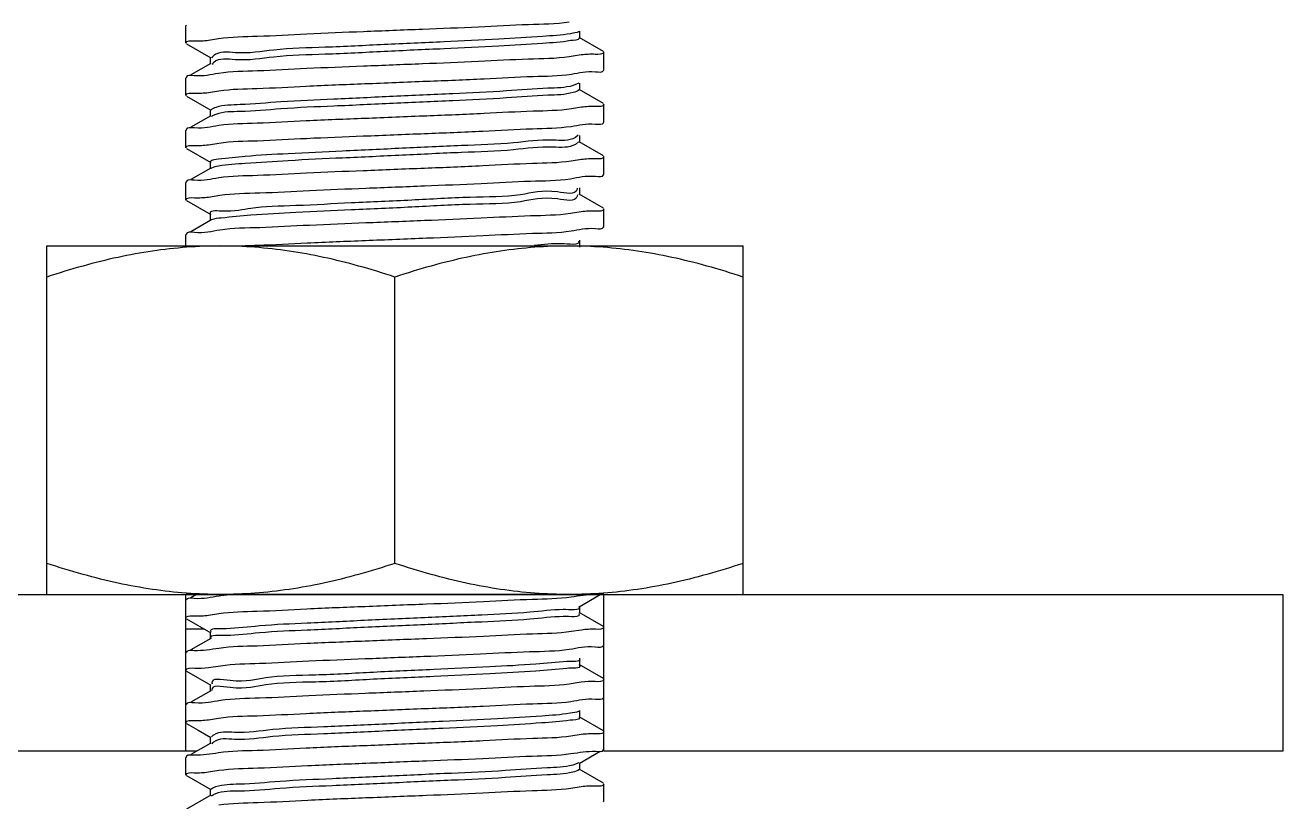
# Model space of a CAD drawing. Extents: x 69728788 to 150676229, y 20327566 to 43663798.
# Drawn here: x 75458411.1 to 75458575.5, y 20763419.5 to 20763520.9 of the extents above; entities that cross this region are included whole.
import ezdxf

# ---------------------------------------------------------------- set-up
doc = ezdxf.new("R2010")
doc.units = 0
doc.header["$LTSCALE"] = 1000
doc.header["$MEASUREMENT"] = 0
doc.layers.get('0').update_dxf_attribs({"linetype": 'CONTINUOUS'})
doc.layers.add('02___PRT_ALL_AXES', color=7, linetype='CONTINUOUS')

msp = doc.modelspace()

# ---------------------------------------------------------------- linework, layer by layer
at = {"color": 0, "linetype": 'Continuous'}
for p, q in [((75458432.19407968, 20763520.94102892), (75458432.12946227, 20763520.86626755)), ((75458435.07015693, 20763518.99275491), (75458436.38350442, 20763519.20528022)), ((75458486.68000545, 20763517.52758138), (75458483.51841849, 20763519.35781845)), ((75458483.59141509, 20763519.27332537), (75458483.59141509, 20763520.18357804)), ((75458432.19410779, 20763518.51585824), (75458435.35564058, 20763516.6856525)), ((75458483.79695588, 20763517.067807), (75458482.21032491, 20763516.81767492)), ((75458435.35566662, 20763515.94437091), (75458432.7678541, 20763514.4462052)), ((75458435.28267002, 20763516.7701305), (75458435.28267002, 20763515.85987783)), ((75458435.62004016, 20763515.92797885), (75458435.53850533, 20763515.82115809)), ((75458435.6427859, 20763515.95423669), (75458435.62004016, 20763515.92797885)), ((75458432.19407968, 20763514.11413384), (75458432.12946227, 20763514.03937248)), ((75458486.67997734, 20763515.1024107), (75458486.74462287, 20763515.17718831)), ((75458435.07226236, 20763512.16257989), (75458436.43750653, 20763512.38238229)), ((75458483.46600649, 20763513.35528092), (75458482.73282258, 20763513.06611418)), ((75458486.68000545, 20763510.70068631), (75458483.51841849, 20763512.53092337)), ((75458483.59141509, 20763512.44643029), (75458483.59141509, 20763513.35668296)), ((75458432.19410779, 20763511.68896316), (75458435.35564058, 20763509.85875742)), ((75458435.35566662, 20763509.11747584), (75458432.7678541, 20763507.6193101)), ((75458435.28267002, 20763509.94323542), (75458435.28267002, 20763509.03298275)), ((75458435.54128519, 20763509.08372197), (75458435.43069787, 20763509.01413082)), ((75458435.58052951, 20763509.10518251), (75458435.54128519, 20763509.08372197)), ((75458483.8037255, 20763510.22304781), (75458482.50159279, 20763510.01209852)), ((75458432.19407968, 20763507.28723877), (75458432.12946227, 20763507.21247739)), ((75458486.67997734, 20763508.27551562), (75458486.74462287, 20763508.35029324)), ((75458435.07147332, 20763505.33716584), (75458436.4113305, 20763505.55355259)), ((75458483.38253447, 20763506.57397963), (75458483.0220212, 20763506.29340082)), ((75458483.43661666, 20763505.72862106), (75458483.0220212, 20763505.38314815)), ((75458486.68000545, 20763503.87379123), (75458483.51841849, 20763505.7040283)), ((75458483.59141509, 20763505.61953522), (75458483.59141509, 20763506.52978789)), ((75458432.19410779, 20763504.86206809), (75458435.35564058, 20763503.03186235)), ((75458435.35566662, 20763502.29058076), (75458432.7678541, 20763500.79241502)), ((75458435.28267002, 20763503.11634035), (75458435.28267002, 20763502.20608767)), ((75458435.4839284, 20763502.29476759), (75458435.37901899, 20763502.24723749)), ((75458483.80258475, 20763503.39873849), (75458482.46250652, 20763503.18230461)), ((75458486.67997734, 20763501.44862055), (75458486.74462287, 20763501.52339816)), ((75458432.19407968, 20763500.46034369), (75458432.12946227, 20763500.38558232)), ((75458483.27837932, 20763499.64972045), (75458483.25258389, 20763499.52068744)), ((75458483.59141509, 20763498.79264014), (75458483.59141509, 20763499.70289281)), ((75458432.19410779, 20763498.03517301), (75458435.35564058, 20763496.20496727)), ((75458435.07410231, 20763498.50227202), (75458436.53964926, 20763498.73609049)), ((75458483.28517358, 20763498.81095415), (75458483.25258389, 20763498.61043477)), ((75458486.68000545, 20763497.04689615), (75458483.51841849, 20763498.87713322)), ((75458435.28267002, 20763496.28944527), (75458435.28267002, 20763495.3791926)), ((75458483.80108131, 20763496.57724897), (75458482.3765305, 20763496.3490754)), ((75458435.35566662, 20763495.46368569), (75458432.7678541, 20763493.96551994)), ((75458435.43994553, 20763495.52437006), (75458435.34476124, 20763495.48273394)), ((75458486.67997734, 20763494.62172547), (75458486.74462287, 20763494.69650309)), ((75458432.19407968, 20763493.63344862), (75458432.12946227, 20763493.55868725)), ((75458483.59141509, 20763491.96574507), (75458483.59141509, 20763492.87599774)), ((75458332.00166784, 20763446.5977071), (75458413.92440875, 20763446.59770707)), ((75458432.12946227, 20763426.11702188), (75458432.12946227, 20763446.5977071)), ((75458433.49411064, 20763446.5977071), (75458432.7678541, 20763446.17725442)), ((75458436.69012253, 20763446.42232328), (75458436.47296242, 20763446.39167518)), ((75458483.51844458, 20763445.00325422), (75458486.27262451, 20763446.5977071)), ((75458486.74462287, 20763426.11702188), (75458486.74462287, 20763446.5977071)), ((75458504.94967641, 20763446.5977071), (75458575.49425885, 20763446.5977071)), ((75458575.49425885, 20763446.5977071), (75458575.49425885, 20763426.11702188)), ((75458432.20845279, 20763445.96292048), (75458432.14311227, 20763445.86190073)), ((75458483.59141509, 20763444.17747954), (75458483.59141509, 20763445.08773222)), ((75458432.19410779, 20763443.42001241), (75458435.35564058, 20763441.58980668)), ((75458432.94270743, 20763443.81398116), (75458433.22403271, 20763443.80346402)), ((75458435.07165742, 20763443.89480679), (75458436.4167258, 20763444.11189613)), ((75458486.68000545, 20763442.43173556), (75458483.51841849, 20763444.26197263)), ((75458435.28267002, 20763441.67428468), (75458435.28267002, 20763440.764032)), ((75458437.38398421, 20763442.13085313), (75458436.90857701, 20763442.11769572)), ((75458483.8028445, 20763441.95609761), (75458482.47137733, 20763441.74090578)), ((75458435.35566662, 20763440.84852509), (75458432.7678541, 20763439.35035937)), ((75458483.59141509, 20763437.35058447), (75458483.59141509, 20763438.26083713)), ((75458432.19410779, 20763436.59311734), (75458435.35564058, 20763434.7629116)), ((75458435.07676828, 20763437.05553892), (75458436.62295188, 20763437.30009161)), ((75458486.68000545, 20763435.60484049), (75458483.51841849, 20763437.43507756)), ((75458435.28267002, 20763434.84738959), (75458435.28267002, 20763433.93713693)), ((75458483.79669164, 20763435.14431255), (75458482.2193262, 20763434.89558334)), ((75458435.35566662, 20763434.02163001), (75458432.7678541, 20763432.52346429)), ((75458435.0709003, 20763430.24262683), (75458436.39147069, 20763430.45623537)), ((75458486.68000545, 20763428.77794541), (75458483.51841849, 20763430.60818248)), ((75458483.59141509, 20763430.52368939), (75458483.59141509, 20763431.43394206)), ((75458432.19410779, 20763429.76622226), (75458433.72802621, 20763428.8782835)), ((75458433.72802621, 20763428.8782835), (75458435.35564058, 20763427.93601652)), ((75458483.80214871, 20763428.30372329), (75458482.44758308, 20763428.0853552)), ((75458486.06920478, 20763428.38089763), (75458485.64722456, 20763428.39410886)), ((75458435.35566662, 20763427.19473494), (75458432.7678541, 20763425.6965692)), ((75458435.28267002, 20763428.02049452), (75458435.28267002, 20763427.11024185)), ((75458435.59123912, 20763427.20092279), (75458435.4953027, 20763427.09491229)), ((75458435.61833622, 20763427.22619375), (75458435.59123912, 20763427.20092279)), ((75458433.49411064, 20763426.11702188), (75458341.10419461, 20763426.11702188)), ((75458432.19407968, 20763425.36449787), (75458432.12946227, 20763425.2897365)), ((75458432.20784213, 20763425.48186763), (75458432.14307517, 20763425.3811839)), ((75458483.51844458, 20763424.52256898), (75458486.27262451, 20763426.11702188)), ((75458575.49425885, 20763426.11702188), (75458486.74462287, 20763426.11702188)), ((75458435.071558, 20763423.41372419), (75458436.42039953, 20763423.63148259)), ((75458483.47427943, 20763424.59608693), (75458482.68184482, 20763424.30792322)), ((75458486.67999332, 20763421.95105736), (75458483.51843101, 20763423.78128017)), ((75458483.59141509, 20763423.69679432), (75458483.59141509, 20763424.607047)), ((75458432.19410779, 20763422.93932719), (75458435.35564058, 20763421.10912144)), ((75458435.3556541, 20763420.36783263), (75458432.19409183, 20763418.53760982)), ((75458435.28267002, 20763421.19359945), (75458435.28267002, 20763420.28334678)), ((75458435.55282761, 20763420.33086057), (75458435.44297346, 20763420.2560886)), ((75458435.59033063, 20763420.35316029), (75458435.55282761, 20763420.33086057)), ((75458483.8020767, 20763421.47716956), (75458482.44447604, 20763421.25823058)), ((75458486.67997734, 20763419.52587965), (75458486.74462287, 20763419.60065727))]:
    msp.add_line(p, q, dxfattribs=at)
for points, start_tangent, end_tangent in [([(75458436.38350442, 20763519.20528022), (75458441.47822343, 20763519.51756012), (75458447.90627438, 20763519.82370488), (75458455.33439603, 20763520.1335001), (75458463.02557307, 20763520.44055689), (75458470.37776949, 20763520.745255), (75458476.89298986, 20763521.05087364), (75458482.21032491, 20763521.36893829)], (0.989074572036408, 0.1474160471285146), (0.9892452519966656, 0.1462663030299657)), ([(75458432.12946227, 20763518.59063585), (75458433.19832088, 20763518.89563859)], (0, 1), (0.9994337795296467, -0.0336469959295836)), ([(75458433.19832088, 20763518.89563859), (75458435.07015693, 20763518.99275491)], (0.9994337798470649, -0.03364698650115089), (0.9903850814790651, 0.1383379571329051)), ([(75458482.38570693, 20763519.83882755), (75458478.73352098, 20763519.48236896), (75458473.02302505, 20763519.12591035), (75458465.86334427, 20763518.76945177), (75458458.01818499, 20763518.41299315), (75458450.3243719, 20763518.05653456), (75458443.602586, 20763517.70007598), (75458438.56982438, 20763517.34361736), (75458435.76291986, 20763516.98715878), (75458435.49512862, 20763516.65931102)], (-0.9838041566224099, -0.1792467054438345), (-0.4624725851107769, -0.8866335816000628)), ([(75458482.38570693, 20763518.92857487), (75458478.73352098, 20763518.57211629), (75458473.02302505, 20763518.21565767), (75458465.86334427, 20763517.85919908), (75458458.01818499, 20763517.50274048), (75458450.3243719, 20763517.14628188), (75458443.602586, 20763516.7898233), (75458438.56982438, 20763516.43336469), (75458435.76291986, 20763516.0769061), (75458435.6427859, 20763515.95423669)], (-0.9838041566134598, -0.1792467054929585), (-0.663020332259331, -0.7486013885979149)), ([(75458483.50763674, 20763520.11985368), (75458482.38570693, 20763519.83882755)], (-0.886937763764343, -0.4618889511654362), (-0.9838041579349199, -0.1792466982400608)), ([(75458483.58702567, 20763519.27522788), (75458482.38570693, 20763518.92857487)], (-0.3976827608561454, -0.9175229815747582), (-0.983804157202205, -0.1792467022616015)), ([(75458485.619583, 20763517.13984973), (75458483.79695588, 20763517.067807)], (-0.999201165019781, 0.03996288056575041), (-0.9924496433344544, -0.1226527840911668)), ([(75458486.74462287, 20763517.45282001), (75458485.619583, 20763517.13984973)], (0, -1), (-0.9992011649418325, 0.03996288251471552)), ([(75458482.21032491, 20763516.81767492), (75458476.89298986, 20763516.49961026), (75458470.37776949, 20763516.19399162), (75458463.02557307, 20763515.8892935), (75458455.33439603, 20763515.58223671), (75458447.90627438, 20763515.27244151), (75458441.47822343, 20763514.96629675), (75458436.38350442, 20763514.65401684)], (-0.9892452519966656, -0.1462663030299657), (-0.989074572036408, -0.1474160471285146)), ([(75458436.38350442, 20763514.65401684), (75458433.19832088, 20763514.34437521), (75458432.14339226, 20763514.13108277)], (-0.9890745719826816, -0.1474160474889878), (-0.3171223022793823, -0.9483846505490396)), ([(75458436.43750653, 20763512.38238229), (75458441.41591929, 20763512.68736993), (75458447.85513104, 20763512.99456386), (75458455.50139782, 20763513.31332299), (75458463.59675108, 20763513.63662096), (75458471.09664531, 20763513.94978122), (75458477.49781813, 20763514.25566087), (75458482.50159279, 20763514.56336191)], (0.9891589236909815, 0.1468489825722305), (0.9890735240708834, 0.1474230781865706)), ([(75458482.50159279, 20763514.56336191), (75458485.66225907, 20763514.87025193), (75458486.73091638, 20763515.08564164)], (0.9890735237530015, 0.147423080319266), (0.3126911665535672, 0.9498548491003084)), ([(75458432.12946227, 20763511.76374078), (75458433.2305083, 20763512.07333272)], (0, 1), (0.9993367279894233, -0.03641571215002481)), ([(75458433.2305083, 20763512.07333272), (75458435.07226238, 20763512.16257989)], (0.99933672763144, -0.03641572197396781), (0.9908591516951484, 0.1349004874044974)), ([(75458482.73282258, 20763513.06611418), (75458479.4337239, 20763512.70965559), (75458474.00162621, 20763512.353197), (75458467.01595859, 20763511.99673839), (75458459.22186583, 20763511.6402798), (75458451.45072547, 20763511.28382118), (75458444.53146678, 20763510.92736259), (75458439.20215084, 20763510.57090401), (75458436.03124323, 20763510.2144454), (75458435.36562827, 20763509.86815513)], (-0.9561923659276055, -0.2927390635732929), (-0.671025718410639, -0.7414340734222334)), ([(75458482.73282258, 20763512.1558615), (75458479.4337239, 20763511.79940291), (75458474.00162621, 20763511.44294432), (75458467.01595859, 20763511.08648571), (75458459.22186583, 20763510.73002712), (75458451.45072547, 20763510.37356851), (75458444.53146678, 20763510.01710992), (75458439.20215084, 20763509.66065133), (75458436.03124323, 20763509.30419272), (75458435.58052951, 20763509.10518251)], (-0.9561923659251055, -0.2927390635814587), (-0.8826882957894122, -0.4699589050931829)), ([(75458483.53585683, 20763512.49925717), (75458482.73282258, 20763512.1558615)], (-0.6890682870239033, -0.7246964163137166), (-0.9561923675503887, -0.2927390582726915)), ([(75458486.74462287, 20763510.62592494), (75458485.66225907, 20763510.31898855)], (0, -1), (-0.9994031484184009, 0.0345448539060127)), ([(75458482.50159279, 20763510.01209852), (75458477.49781813, 20763509.70439748), (75458471.09664531, 20763509.39851784), (75458463.59675108, 20763509.08535757), (75458455.50139782, 20763508.7620596), (75458447.85513104, 20763508.44330047), (75458441.41591929, 20763508.13610656), (75458436.43750653, 20763507.83111891)], (-0.9890735240708834, -0.1474230781865706), (-0.9891589236909815, -0.1468489825722305)), ([(75458485.66225907, 20763510.31898855), (75458483.8037255, 20763510.22304781)], (-0.9994031480973673, 0.0345448631937072), (-0.9903497459646678, -0.1385906947371212)), ([(75458436.43750653, 20763507.83111891), (75458433.2305083, 20763507.52206932), (75458432.14282319, 20763507.3037128)], (-0.9891589236295456, -0.1468489829860564), (-0.3059879037036164, -0.9520353999652884)), ([(75458436.4113305, 20763505.55355259), (75458441.45821698, 20763505.86271283), (75458447.89939128, 20763506.16961261), (75458455.30632089, 20763506.47857996), (75458463.31431225, 20763506.79836425), (75458470.93802352, 20763507.11591711), (75458477.41467403, 20763507.42436299), (75458482.46250653, 20763507.733568)], (0.9890803044194192, 0.1473775810955969), (0.9890752222352425, 0.1474116846125356)), ([(75458482.46250653, 20763507.733568), (75458485.65189478, 20763508.04188091), (75458486.73110646, 20763508.25890537)], (0.9890752221224131, 0.1474116853695784), (0.3089729705398735, 0.9510708193798013)), ([(75458483.0220212, 20763506.29340082), (75458480.08421187, 20763505.93694221), (75458474.9440175, 20763505.58048362), (75458468.14973053, 20763505.22402503), (75458460.42608163, 20763504.86756642), (75458452.59693424, 20763504.51110783), (75458445.49740514, 20763504.15464922), (75458439.8847844, 20763503.79819063), (75458436.3577571, 20763503.44173205), (75458435.30217817, 20763503.10078388)], (-0.8468526686630383, -0.5318275637631903), (-0.6234717232605181, -0.7818458993270733)), ([(75458432.12946227, 20763504.9368457), (75458433.22152518, 20763505.24516353)], (0, 1), (0.9993667018451347, -0.03558363729550069)), ([(75458433.22152518, 20763505.24516353), (75458435.07147332, 20763505.33716584)], (0.9993667021582943, -0.0355836285004123), (0.9906584206337093, 0.1363667614469322)), ([(75458483.0220212, 20763505.38314815), (75458480.08421187, 20763505.02668954), (75458474.9440175, 20763504.67023094), (75458468.14973053, 20763504.31377235), (75458460.42608163, 20763503.95731374), (75458452.59693424, 20763503.60085516), (75458445.49740514, 20763503.24439654), (75458439.8847844, 20763502.88793795), (75458436.3577571, 20763502.53147936), (75458435.4839284, 20763502.29476759)], (-0.84685266876792, -0.5318275635961827), (-0.9301650769360772, -0.3671415662227603)), ([(75458482.46250653, 20763503.18230461), (75458477.41467403, 20763502.87309961), (75458470.93802352, 20763502.56465373), (75458463.31431225, 20763502.24710086), (75458455.30632089, 20763501.92731658), (75458447.89939128, 20763501.61834921), (75458441.45821698, 20763501.31144945), (75458436.4113305, 20763501.0022892)], (-0.9890752222352425, -0.1474116846125356), (-0.9890803044194192, -0.1473775810955969)), ([(75458485.65189478, 20763503.49061752), (75458483.80258475, 20763503.39873849)], (-0.9993648580959554, 0.03563538133443839), (-0.9906635681093968, -0.136329361550469)), ([(75458486.74462287, 20763503.79902986), (75458485.65189478, 20763503.49061752)], (0, -1), (-0.9993648579622537, 0.0356353850839977)), ([(75458436.4113305, 20763501.0022892), (75458433.22152518, 20763500.69390015), (75458432.14298053, 20763500.47695049)], (-0.9890803042383696, -0.1473775823106565), (-0.3090786116721222, -0.9510364934148603)), ([(75458436.53964926, 20763498.73609049), (75458441.76265447, 20763499.05180873), (75458448.25115089, 20763499.35810928), (75458455.6495423, 20763499.66548716), (75458463.28781423, 20763499.97040413), (75458470.696236, 20763500.27843876), (75458477.17450288, 20763500.58483645), (75458482.3765305, 20763500.9003388)], (0.9891832209255209, 0.1466852257025641), (0.9891535376764443, 0.1468852576066615)), ([(75458482.3765305, 20763500.9003388), (75458485.6581767, 20763501.21587959), (75458486.73102695, 20763501.4319429)], (0.9891535381410744, 0.146885254477752), (0.3105427975564554, 0.9505593989256066)), ([(75458483.25258389, 20763499.52068744), (75458480.68336774, 20763499.16422885), (75458475.847856, 20763498.80777024), (75458469.26184137, 20763498.45131166), (75458461.6278385, 20763498.09485307), (75458453.76014863, 20763497.73839445), (75458446.49799964, 20763497.38193586), (75458440.616028, 20763497.02547725), (75458436.74164973, 20763496.66901867), (75458435.28813568, 20763496.31256007), (75458435.29548536, 20763496.2982608)], (-0.2671537823733546, -0.963653909120702), (0.5667462214736301, -0.8238924204320386)), ([(75458432.12946227, 20763498.10995062), (75458433.2258685, 20763498.41888512)], (0, 1), (0.9993170480838205, -0.0369518255170046)), ([(75458433.2258685, 20763498.41888512), (75458435.07410231, 20763498.50227202)], (0.9993170481872928, -0.0369518227187234), (0.9915391255966953, 0.129808175439535)), ([(75458483.25258389, 20763498.61043477), (75458480.68336774, 20763498.25397618), (75458475.847856, 20763497.89751757), (75458469.26184137, 20763497.54105898), (75458461.6278385, 20763497.18460039), (75458453.76014863, 20763496.82814178), (75458446.49799964, 20763496.47168319), (75458440.616028, 20763496.11522458), (75458436.74164973, 20763495.75876598), (75458435.43994553, 20763495.52437006)], (-0.2671537821307545, -0.9636539091879582), (-0.9426495829822552, -0.3337840075608481)), ([(75458482.3765305, 20763496.3490754), (75458477.17450288, 20763496.03357307), (75458470.696236, 20763495.72717537), (75458463.28781423, 20763495.41914075), (75458455.6495423, 20763495.11422378), (75458448.25115089, 20763494.8068459), (75458441.76265447, 20763494.50054535), (75458436.53964926, 20763494.1848271)], (-0.9891535376764443, -0.1468852576066615), (-0.9891832209255209, -0.1466852257025641)), ([(75458485.6581767, 20763496.6646162), (75458483.80108131, 20763496.57724897)], (-0.9993557722511599, 0.03588928068780239), (-0.9912237147639867, -0.1321951106867527)), ([(75458486.74462287, 20763496.97213479), (75458485.6581767, 20763496.6646162)], (0, -1), (-0.9993557723594506, 0.03588927767238959)), ([(75458436.53964926, 20763494.1848271), (75458433.2258685, 20763493.86762175), (75458432.14286758, 20763493.64996104)], (-0.9891832208463097, -0.1466852262367318), (-0.3068745141813878, -0.9517499842636917)), ([(75458439.8489714, 20763492.15727085), (75458441.47547922, 20763492.2098349), (75458447.96801957, 20763492.51883325), (75458455.58953574, 20763492.83618081), (75458463.56667955, 20763493.15472519), (75458470.9505275, 20763493.46267555), (75458477.39992855, 20763493.76979364), (75458482.45647155, 20763494.07933134)], (0.9993872970996087, 0.03500043422500029), (0.9890770001574746, 0.1473997549505806)), ([(75458482.45647155, 20763494.07933134), (75458485.6504617, 20763494.3878872), (75458486.73113257, 20763494.60513717)], (0.9890769999535867, 0.1473997563187021), (0.3084613870046713, 0.9512368646804825)), ([(75458481.2297019, 20763492.39151547), (75458477.65745464, 20763492.16510832)], (-0.9997942133164179, 0.0202862273231155), (-0.9899793625640414, -0.1412121159720176)), ([(75458483.42043588, 20763492.75392125), (75458483.42393738, 20763492.74797409), (75458481.2297019, 20763492.39151547)], (0.5147001219648913, -0.8573702726648074), (-0.999794213340587, 0.0202862261319518)), ([(75458483.42043588, 20763492.75392125), (75458483.42759684, 20763492.74148529)], (0.5146994239745503, -0.8573706916849131), (0.4824230974924618, -0.8759383283118617)), ([(75458436.47296242, 20763446.39167518), (75458433.21264912, 20763446.07747558), (75458432.20845279, 20763445.96292048)], (-0.989140207507619, -0.1469749975056459), (-0.7345349074170544, -0.6785709025487457)), ([(75458439.85996595, 20763446.64854459), (75458436.69012253, 20763446.42232328)], (-0.999360985574964, -0.035743817796045), (-0.9911464962715715, -0.1327728245108464)), ([(75458482.47137733, 20763446.29216915), (75458485.62896012, 20763446.60104918)], (0.9890759297478069, 0.1474069373995393), (0.9994444170836283, -0.0333295238544821)), ([(75458436.4167258, 20763444.11189613), (75458441.44328403, 20763444.41986752), (75458447.91593243, 20763444.72828297), (75458455.55066496, 20763445.04635293), (75458463.58021303, 20763445.36700443), (75458470.99949405, 20763445.67655965), (75458477.43228588, 20763445.98323862), (75458482.47137733, 20763446.29216915)], (0.9890972036691867, 0.1472641222219304), (0.9890759299644034, 0.1474069359462122)), ([(75458483.4821339, 20763444.97725879), (75458481.44360211, 20763444.6260633)], (0.5821163335390139, -0.8131055123580799), (-0.9997760763929924, -0.02116121622766089)), ([(75458432.12946227, 20763443.49479003), (75458432.94270743, 20763443.81398116)], (0, 1), (0.9995659808137186, -0.0294592939479003)), ([(75458433.22403271, 20763443.80346402), (75458435.07165742, 20763443.89480679)], (0.9993588934402224, -0.03580226392191271), (0.9907020124041775, 0.1360497064249426)), ([(75458481.44360211, 20763444.6260633), (75458477.06155159, 20763444.26960471), (75458470.79953608, 20763443.91314612), (75458463.32551011, 20763443.55668751), (75458455.43671045, 20763443.20022893), (75458447.9746168, 20763442.84377031), (75458441.73519318, 20763442.48731172), (75458437.38398421, 20763442.13085313)], (-0.9997760764606712, -0.0211612130301217), (-0.9995723843875268, -0.02924121012944639)), ([(75458481.44360211, 20763443.71581063), (75458477.06155159, 20763443.35935203), (75458470.79953608, 20763443.00289344), (75458463.32551011, 20763442.64643483), (75458455.43671045, 20763442.28997625), (75458447.9746168, 20763441.93351763), (75458441.73519318, 20763441.57705904), (75458437.38398421, 20763441.22060046)], (-0.9997760764606712, -0.0211612130301217), (-0.9995723843875268, -0.02924121012944639)), ([(75458483.47183868, 20763444.08047544), (75458483.47826466, 20763444.07226924), (75458481.44360211, 20763443.71581063)], (0.6299988474167018, -0.7765960676269403), (-0.9997760763976699, -0.02116121600666349)), ([(75458437.38398421, 20763441.22060046), (75458435.38206822, 20763440.86816033)], (-0.9995723844075602, -0.02924120944463439), (0.5967673869956378, -0.8024142856519932)), ([(75458436.90857701, 20763442.11769572), (75458435.3851232, 20763441.77439451), (75458435.39181899, 20763441.76612198)], (-0.999575444221325, -0.02913642582302841), (0.6438173854381747, -0.7651791778450019)), ([(75458482.47137733, 20763441.74090578), (75458477.43228588, 20763441.43197523), (75458470.99949405, 20763441.12529627), (75458463.58021303, 20763440.81574104), (75458455.55066496, 20763440.49508955), (75458447.91593243, 20763440.17701959), (75458441.44328403, 20763439.86860413), (75458436.4167258, 20763439.56063275)], (-0.9890759299644034, -0.1474069359462122), (-0.9890972036691867, -0.1472641222219304)), ([(75458485.65436195, 20763442.04891257), (75458483.8028445, 20763441.95609761)], (-0.9993739123937557, 0.03538054870684971), (-0.9905917663303667, -0.1368501095304066)), ([(75458486.74462287, 20763442.35697419), (75458485.65436195, 20763442.04891257)], (0, -1), (-0.9993739121795636, 0.03538055475701481)), ([(75458482.2193262, 20763439.44684673), (75458485.60386468, 20763439.76617811), (75458486.7319441, 20763439.99067443)], (0.9892856399082642, 0.14599288568727), (0.2924155539596858, 0.9562913488066543)), ([(75458432.7866009, 20763439.26528306), (75458432.14293684, 20763439.03485804)], (-0.9999999791124443, -0.0002043896060114001), (-0.3082210564378097, -0.9513147640861885)), ([(75458436.4167258, 20763439.56063275), (75458433.22403271, 20763439.25220064), (75458432.7866009, 20763439.26528306)], (-0.9890972042066066, -0.1472641186123573), (-0.9999999791148567, -0.0002043778029332)), ([(75458436.62295188, 20763437.30009161), (75458441.74974751, 20763437.6090792), (75458448.1639012, 20763437.91224514), (75458455.56539762, 20763438.22005006), (75458463.20099998, 20763438.52486016), (75458470.61188179, 20763438.83270181), (75458477.03850767, 20763439.13568372), (75458482.2193262, 20763439.44684673)], (0.9892788768604859, 0.1460387065050079), (0.9892856402867004, 0.1459928831228889)), ([(75458483.57067986, 20763438.19893641), (75458481.91256973, 20763437.85334995)], (0.3967487021122412, -0.9179272669292771), (-0.9954687873262993, -0.09508887137361163)), ([(75458432.12946227, 20763436.66789496), (75458433.2672804, 20763436.98265006)], (0, 1), (0.9991805319840339, -0.04047548028255)), ([(75458433.2672804, 20763436.98265006), (75458435.07676828, 20763437.05553892)], (0.9991805324162184, -0.04047546961361131), (0.9922365119568609, 0.1243652055025135)), ([(75458481.91256973, 20763437.85334995), (75458477.86294606, 20763437.49689134), (75458471.8478746, 20763437.14043275), (75458464.50896883, 20763436.78397415), (75458456.62905261, 20763436.42751554), (75458449.04865809, 20763436.07105695), (75458442.5763681, 20763435.71459835), (75458437.90256666, 20763435.35813975), (75458435.52579716, 20763435.00168116), (75458435.54447238, 20763434.93735158)], (-0.9954687873155145, -0.09508887148651661), (0.32497448976657, -0.9457227823209915)), ([(75458481.91256973, 20763436.94309727), (75458477.86294606, 20763436.58663866), (75458471.8478746, 20763436.23018007), (75458464.50896883, 20763435.87372148), (75458456.62905261, 20763435.51726287), (75458449.04865809, 20763435.16080428), (75458442.5763681, 20763434.80434566), (75458437.90256666, 20763434.44788708), (75458435.52579716, 20763434.09142849)], (-0.99546878730396, -0.09508887160747771), (0.2256190875861309, -0.9742155959112963)), ([(75458483.55281694, 20763437.31461392), (75458483.5647817, 20763437.29955586), (75458481.91256973, 20763436.94309727)], (0.6817669676156983, -0.7315694101505992), (-0.9954687873955261, -0.09508887064888782)), ([(75458482.2193262, 20763434.89558334), (75458477.03850767, 20763434.58442034), (75458470.61188179, 20763434.28143843), (75458463.20099998, 20763433.97359678), (75458455.56539762, 20763433.66878667), (75458448.1639012, 20763433.36098175), (75458441.74974751, 20763433.05781582), (75458436.62295188, 20763432.74882822)], (-0.9892856402867004, -0.1459928831228889), (-0.9892788768604859, -0.1460387065050079)), ([(75458485.60386468, 20763435.21491473), (75458483.79669164, 20763435.14431255)], (-0.999161824208268, 0.0409346924357092), (-0.9924518245313679, -0.1226351335644033)), ([(75458486.74462287, 20763435.53007912), (75458485.60386468, 20763435.21491473)], (0, -1), (-0.9991618241962349, 0.04093469272942159)), ([(75458435.52579716, 20763434.09142849), (75458435.53130758, 20763434.06963475)], (0.2256187286341053, -0.9742156790411095), (0.2636424767082778, -0.9646204665437724)), ([(75458436.62295188, 20763432.74882822), (75458433.2672804, 20763432.43138669), (75458432.14218585, 20763432.20731791)], (-0.9892788768887124, -0.146038706313798), (-0.2933728185166958, -0.9559981115857761)), ([(75458436.39147069, 20763430.45623537), (75458441.41484079, 20763430.76457192), (75458447.8367069, 20763431.07101334), (75458455.294656, 20763431.38226458), (75458463.35674247, 20763431.70422414), (75458470.9908699, 20763432.02239077), (75458477.44274494, 20763432.33000188), (75458482.44758308, 20763432.63661858)], (0.9890789319362349, 0.1473867918094323), (0.9891264559633633, 0.1470675154932481)), ([(75458482.44758308, 20763432.63661858), (75458485.64722456, 20763432.94537224), (75458486.73118891, 20763433.16312901)], (0.989126456175004, 0.1470675140698241), (0.3073552083311136, 0.9515948591242693)), ([(75458432.12946227, 20763429.84099988), (75458433.21634065, 20763430.14858004)], (0, 1), (0.9993860122802994, -0.0350371011712084)), ([(75458433.21634065, 20763430.14858004), (75458435.07090032, 20763430.24262683)], (0.9993860124937332, -0.03503709508329601), (0.9904994861067584, 0.1375164281904082)), ([(75458482.32565962, 20763431.08063657), (75458478.61853087, 20763430.72417799), (75458472.86535782, 20763430.36771937), (75458465.67981794, 20763430.01126077), (75458457.82837589, 20763429.65480218), (75458450.14852652, 20763429.29834358), (75458443.45946133, 20763428.94188499), (75458438.4746872, 20763428.58542638), (75458435.72591825, 20763428.22896778), (75458435.46635164, 20763427.95343109)], (-0.9860991295741306, -0.1661580773033383), (-0.342962880977867, -0.9393489566031155)), ([(75458482.32565962, 20763430.17038389), (75458478.61853087, 20763429.8139253), (75458472.86535782, 20763429.45746669), (75458465.67981794, 20763429.1010081), (75458457.82837589, 20763428.74454951), (75458450.14852652, 20763428.3880909), (75458443.45946133, 20763428.03163231), (75458438.4746872, 20763427.6751737), (75458435.72591825, 20763427.31871511), (75458435.61833622, 20763427.22619375)], (-0.9860991295929057, -0.1661580771919133), (-0.7385706894060863, -0.6741760428480225)), ([(75458483.51283444, 20763431.36023144), (75458482.32565962, 20763431.08063657)], (-0.8868423973597267, -0.4620720314466703), (-0.9860991302470999, -0.1661580733094639)), ([(75458483.59103505, 20763430.52373958), (75458482.32565962, 20763430.17038389)], (-0.1309324178319037, -0.9913912960888308), (-0.98609913006669, -0.1661580743801434)), ([(75458485.64722456, 20763428.39410886), (75458483.80214871, 20763428.30372329)], (-0.9993490463968973, 0.03607607885583241), (-0.9907751656131372, -0.1355159444650725)), ([(75458486.74462287, 20763428.70318404), (75458486.06920478, 20763428.38089763)], (0, -1), (-0.9999906112158802, 0.004333298984685)), ([(75458482.44758308, 20763428.0853552), (75458477.44274494, 20763427.77873849), (75458470.9908699, 20763427.47112738), (75458463.35674247, 20763427.15296076), (75458455.294656, 20763426.8310012), (75458447.8367069, 20763426.51974995), (75458441.41484079, 20763426.21330854), (75458436.39147069, 20763425.90497198)], (-0.9891264559633633, -0.1470675154932481), (-0.9890789319362349, -0.1473867918094323)), ([(75458433.21634065, 20763425.59731666), (75458432.20784213, 20763425.48186763)], (-0.999386012403942, 0.03503709764446659), (-0.7319345793423717, -0.6813749126310019)), ([(75458436.39147069, 20763425.90497198), (75458433.21634065, 20763425.59731666)], (-0.9890789315529032, -0.1473867943818834), (-0.9993860124812742, 0.03503709543867271)), ([(75458436.42039953, 20763423.63148259), (75458441.5404384, 20763423.94431082), (75458448.05682424, 20763424.25377276), (75458455.65186912, 20763424.56973483), (75458463.54523173, 20763424.88491118), (75458470.90909298, 20763425.19190738), (75458477.3737993, 20763425.49946333), (75458482.44447604, 20763425.80949396)], (0.9890479809424422, 0.1475943474313256), (0.9890776436100724, 0.1473954372114232)), ([(75458482.44447604, 20763425.80949396), (75458485.64731571, 20763426.11849009)], (0.9890776441762397, 0.1473954334122327), (0.9993475190432601, -0.03611836350225261)), ([(75458485.64731571, 20763426.11849009), (75458486.73118918, 20763426.33623411)], (0.9993475191296235, -0.03611836111269318), (0.3073505574063796, 0.9515963613118683)), ([(75458432.12946227, 20763423.01410481), (75458433.21802804, 20763423.32192525)], (0, 1), (0.9993722644912417, -0.0354270654394011)), ([(75458433.21802804, 20763423.32192525), (75458435.071558, 20763423.41372419)], (0.9993722642955956, -0.0354270709584394), (0.9907171897831812, 0.1359391403096111)), ([(75458482.68184482, 20763424.30792322), (75458479.32642746, 20763423.9514646), (75458473.84945612, 20763423.59500602), (75458466.83514653, 20763423.2385474), (75458459.03169854, 20763422.88208881), (75458451.27148768, 20763422.52563022), (75458444.38227734, 20763422.16917161), (75458439.09892344, 20763421.81271302), (75458435.98498893, 20763421.45625441), (75458435.37995142, 20763421.10856223)], (-0.9629241876543501, -0.2697721424280312), (-0.658136392254993, -0.7528987243909915)), ([(75458482.68184482, 20763423.39767054), (75458479.32642746, 20763423.04121192), (75458473.84945612, 20763422.68475334), (75458466.83514653, 20763422.32829473), (75458459.03169854, 20763421.97183614), (75458451.27148768, 20763421.61537755), (75458444.38227734, 20763421.25891893), (75458439.09892344, 20763420.90246034), (75458435.98498893, 20763420.54600173), (75458435.59033063, 20763420.35316029)], (-0.9629241875915456, -0.2697721426522056), (-0.8651045923972853, -0.5015915113048934)), ([(75458483.54596268, 20763423.73981208), (75458482.68184482, 20763423.39767054)], (-0.6873871488784676, -0.7262912002473466), (-0.9629241853761952, -0.269772150559673)), ([(75458486.74462287, 20763421.87628896), (75458485.64731571, 20763421.5672267)], (0, -1), (-0.999347519027713, 0.03611836393242208)), ([(75458482.44447604, 20763421.25823058), (75458477.3737993, 20763420.94819995), (75458470.90909298, 20763420.64064401), (75458463.54523173, 20763420.3336478), (75458455.65186912, 20763420.01847144), (75458448.05682424, 20763419.70250937), (75458441.5404384, 20763419.39304743), (75458436.42039953, 20763419.08021921)], (-0.9890776436100724, -0.1473954372114232), (-0.9890479809424422, -0.1475943474313256)), ([(75458485.64731571, 20763421.5672267), (75458483.8020767, 20763421.47716956)], (-0.9993475190223823, 0.03611836407991739), (-0.9908070255329742, -0.1352828080522442))]:
    msp.add_spline(points, degree=3, dxfattribs=dict(at, start_tangent=start_tangent, end_tangent=end_tangent))
at = {"layer": '02___PRT_ALL_AXES', "color": 0, "linetype": 'Continuous'}
for p, q in [((75458432.12946227, 20763518.59063585), (75458432.12946227, 20763520.86626755)), ((75458486.74462287, 20763515.17718831), (75458486.74462287, 20763517.45282001)), ((75458432.12946227, 20763511.76374078), (75458432.12946227, 20763514.03937248)), ((75458486.74462287, 20763508.35029324), (75458486.74462287, 20763510.62592494)), ((75458432.12946227, 20763504.9368457), (75458432.12946227, 20763507.21247739)), ((75458486.74462287, 20763501.52339816), (75458486.74462287, 20763503.79902986)), ((75458432.12946227, 20763498.10995062), (75458432.12946227, 20763500.38558232)), ((75458486.74462287, 20763494.69650309), (75458486.74462287, 20763496.97213479)), ((75458432.12946227, 20763492.11034093), (75458432.12946227, 20763493.55868725)), ((75458413.92440869, 20763492.11034093), (75458504.94967645, 20763492.11034093)), ((75458413.92440875, 20763446.5977071), (75458413.92440875, 20763492.11034095)), ((75458504.94967641, 20763446.5977071), (75458504.94967641, 20763492.11034095)), ((75458459.43704258, 20763450.66273159), (75458459.43704258, 20763488.04531646)), ((75458413.92440869, 20763446.59770707), (75458504.94967645, 20763446.59770707)), ((75458486.74462287, 20763446.5977071), (75458432.12946227, 20763446.5977071)), ((75458432.2140056, 20763446.76589934), (75458432.1488614, 20763446.77082425)), ((75458486.72522548, 20763446.77082437), (75458486.65934616, 20763446.76584428)), ((75458434.56687365, 20763442.04644371), (75458432.12946227, 20763442.04644371)), ((75458432.12946227, 20763423.01410481), (75458432.12946227, 20763425.2897365)), ((75458486.74462287, 20763419.60065727), (75458486.74462287, 20763421.87628896))]:
    msp.add_line(p, q, dxfattribs=at)
for points, start_tangent, end_tangent in [([(75458436.68072625, 20763492.11034095), (75458432.21398169, 20763491.94214693), (75458427.74365577, 20763491.44333592), (75458423.24728297, 20763490.62613046), (75458418.67031482, 20763489.49705269), (75458413.92440875, 20763488.04531646)], (-1, 0), (-0.9486832980505139, -0.3162277660168381)), ([(75458459.43704258, 20763488.04531646), (75458454.69132712, 20763489.49699987), (75458450.11323673, 20763490.62633079), (75458445.61665018, 20763491.44350477), (75458441.14673989, 20763491.94220169), (75458436.68072625, 20763492.11034095)], (-0.9486832980505139, 0.3162277660168381), (-0.9999999999995683, 9.292627510000001e-07)), ([(75458482.1933599, 20763492.11034095), (75458477.72661552, 20763491.94214693), (75458473.2562896, 20763491.44333592), (75458468.7599168, 20763490.62613046), (75458464.18294865, 20763489.49705269), (75458459.43704258, 20763488.04531646)], (-1, 0), (-0.9486832979524903, -0.3162277663109084)), ([(75458504.94967641, 20763488.04531646), (75458500.20395868, 20763489.49700051), (75458495.62586614, 20763490.62633176), (75458491.12927747, 20763491.44350573), (75458486.65936501, 20763491.94220236), (75458482.1933599, 20763492.11034095)], (-0.9486832980505139, 0.3162277660168381), (-0.9999999999998401, 5.655955735000001e-07)), ([(75458432.1488614, 20763446.77082425), (75458427.74370947, 20763447.26470422), (75458423.24737333, 20763448.08189816), (75458418.67041339, 20763449.21096803), (75458413.92440875, 20763450.66273159)], (-0.9971136650173118, 0.07592324437051051), (-0.9486832979286919, 0.316227766382304)), ([(75458459.43704258, 20763450.66273159), (75458454.69121534, 20763449.21101721), (75458450.11312902, 20763448.08169409), (75458445.61658579, 20763447.26453379), (75458441.14671235, 20763446.76584428), (75458436.68072611, 20763446.5977071)], (-0.9486832980505139, -0.3162277660168381), (-0.9999999999995683, -9.292627447000001e-07)), ([(75458482.19335993, 20763446.5977071), (75458477.72663943, 20763446.76589934), (75458473.2563433, 20763447.26470422), (75458468.76000716, 20763448.08189816), (75458464.1830472, 20763449.21096803), (75458459.43704258, 20763450.66273159)], (-1, 0), (-0.9486832981485374, 0.3162277657227674)), ([(75458504.94967641, 20763450.66273159), (75458500.20384918, 20763449.21101721), (75458495.62576285, 20763448.08169409), (75458491.12921964, 20763447.26453379), (75458486.72522548, 20763446.77082437)], (-0.9486832980505139, -0.3162277660168381), (-0.9971136756622617, -0.0759231045683339)), ([(75458436.68072611, 20763446.5977071), (75458432.2140056, 20763446.76589934)], (-1, 0), (-0.9971950341966977, 0.07484693563164199)), ([(75458486.65934616, 20763446.76584428), (75458482.19335993, 20763446.5977071)], (-0.9971959571646577, -0.0748346377986992), (-0.9999999999995707, -9.267197385000005e-07))]:
    msp.add_spline(points, degree=3, dxfattribs=dict(at, start_tangent=start_tangent, end_tangent=end_tangent))

doc.saveas('drawing.dxf')
